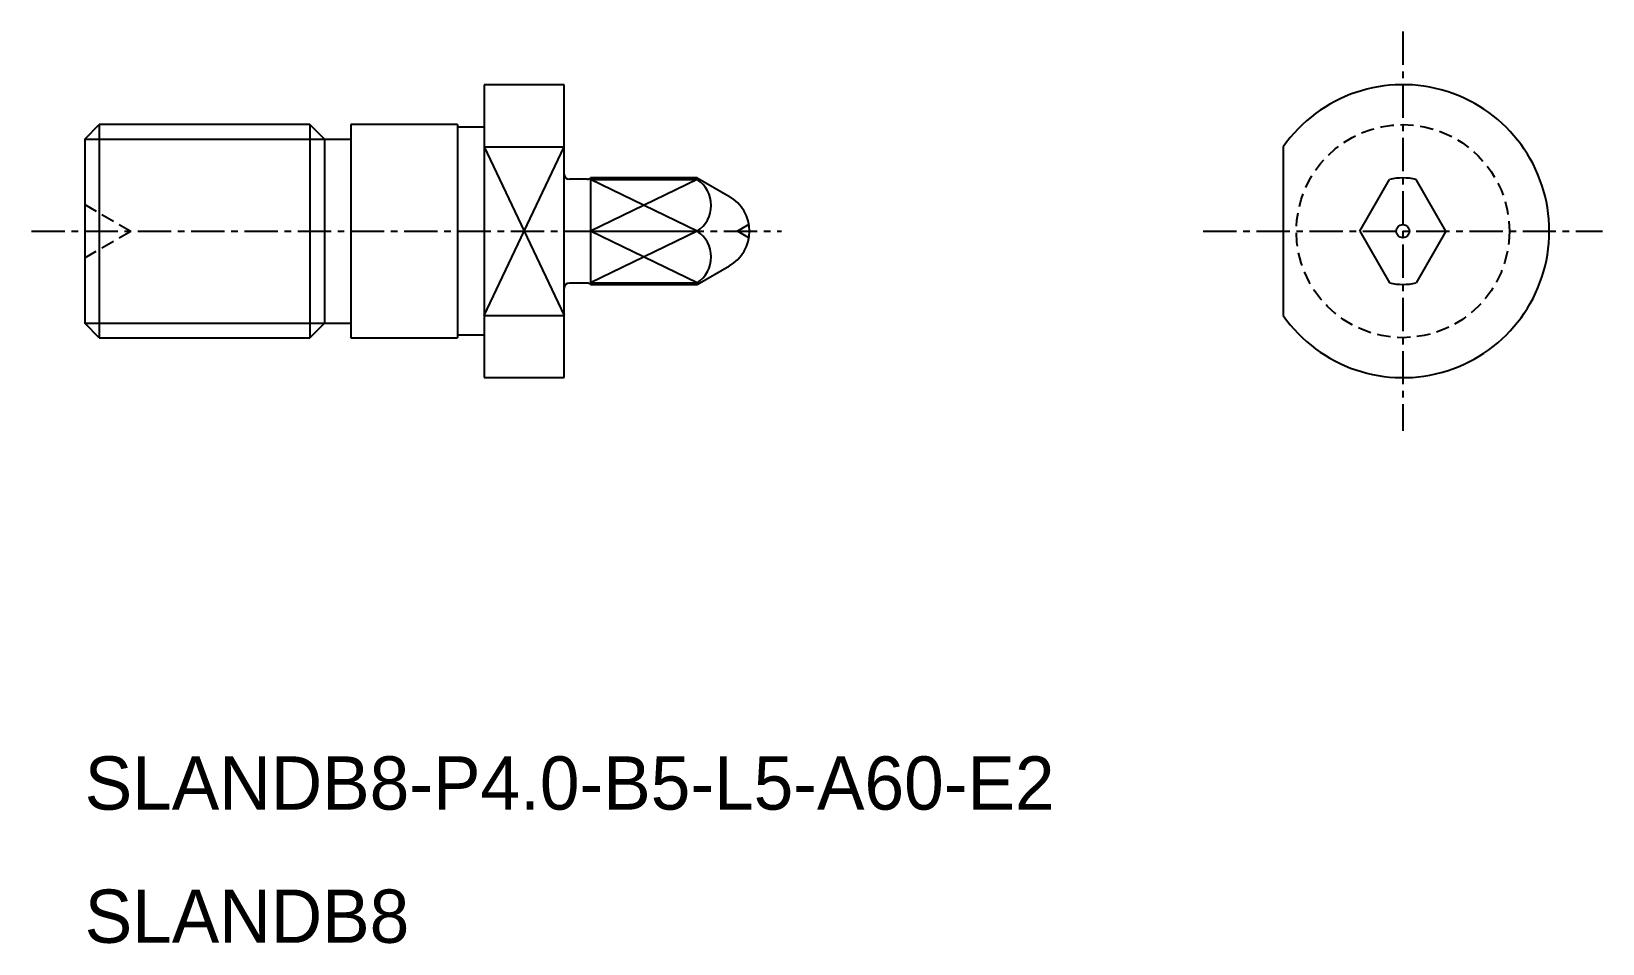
# Model space of a CAD drawing. Extents: x -1271.7 to -1212.7, y -81.3 to -47.
import ezdxf

# ---------------------------------------------------------------- set-up
doc = ezdxf.new("R2010")
doc.units = 0
doc.linetypes.add('CENTER', pattern=[2, 1.25, -0.25, 0.25, -0.25])
doc.linetypes.add('DASHED', pattern=[0.75, 0.5, -0.25])
doc.layers.get('0').update_dxf_attribs({"linetype": 'CONTINUOUS'})
doc.layers.add('CENTER', color=1, linetype='CENTER')

msp = doc.modelspace()

# ---------------------------------------------------------------- linework, layer by layer
at = {"color": 7, "linetype": 'CONTINUOUS'}
for p, q in [((-1251.651, -49.029), (-1254.651, -49.029)), ((-1254.651, -49.029), (-1254.651, -60.029)), ((-1251.651, -60.029), (-1251.651, -49.029)), ((-1269.651, -51.071), (-1269.11, -50.529)), ((-1261.193, -50.529), (-1269.11, -50.529)), ((-1269.11, -50.529), (-1269.11, -58.529)), ((-1260.651, -51.071), (-1261.193, -50.529)), ((-1261.193, -50.529), (-1261.193, -58.529)), ((-1255.651, -50.529), (-1259.651, -50.529)), ((-1259.651, -50.529), (-1259.651, -58.529)), ((-1255.651, -50.529), (-1255.651, -58.529)), ((-1254.651, -50.629), (-1255.651, -50.629)), ((-1269.651, -51.071), (-1269.651, -57.988)), ((-1260.651, -51.071), (-1260.651, -57.988)), ((-1260.651, -51.071), (-1259.651, -51.071)), ((-1254.651, -51.367), (-1251.651, -51.367)), ((-1224.651, -51.367), (-1224.651, -57.691)), ((-1250.784, -52.579), (-1251.451, -52.579)), ((-1246.651, -52.529), (-1245.437, -53.23)), ((-1246.651, -56.529), (-1245.437, -55.828)), ((-1250.784, -56.479), (-1251.451, -56.479)), ((-1254.651, -57.691), (-1251.651, -57.691)), ((-1269.11, -58.529), (-1269.651, -57.988)), ((-1261.193, -58.529), (-1260.651, -57.988)), ((-1260.651, -57.988), (-1259.651, -57.988)), ((-1269.11, -58.529), (-1261.193, -58.529)), ((-1259.651, -58.529), (-1255.651, -58.529)), ((-1254.651, -58.429), (-1255.651, -58.429)), ((-1254.651, -60.029), (-1251.651, -60.029))]:
    msp.add_line(p, q, dxfattribs=at)
at = {"color": 3, "linetype": 'CONTINUOUS'}
for p, q in [((-1269.651, -51.071), (-1260.651, -51.071)), ((-1254.651, -51.367), (-1251.651, -57.691)), ((-1254.651, -57.691), (-1251.651, -51.367)), ((-1246.651, -52.593), (-1250.651, -54.529)), ((-1246.651, -54.529), (-1250.651, -52.593)), ((-1246.651, -54.529), (-1250.651, -56.466)), ((-1246.651, -56.466), (-1250.651, -54.529)), ((-1269.651, -57.988), (-1260.651, -57.988))]:
    msp.add_line(p, q, dxfattribs=at)
at = {"color": 7}
for p, q in [((-1250.651, -52.529), (-1250.651, -56.529)), ((-1246.651, -52.529), (-1250.651, -52.529)), ((-1250.651, -52.593), (-1246.651, -52.593)), ((-1246.651, -52.593), (-1246.651, -52.529)), ((-1250.651, -54.529), (-1246.651, -54.529)), ((-1250.651, -56.466), (-1246.651, -56.466)), ((-1250.651, -56.529), (-1246.651, -56.529)), ((-1246.651, -56.529), (-1246.651, -56.466))]:
    msp.add_line(p, q, dxfattribs=at)
for p, q in [((-1221.769, -54.529), (-1220.651, -52.593)), ((-1218.533, -54.529), (-1219.651, -52.593)), ((-1221.769, -54.529), (-1220.651, -56.466)), ((-1218.533, -54.529), (-1219.651, -56.466))]:
    msp.add_line(p, q)
at = {"color": 3, "linetype": 'DASHED'}
for p, q in [((-1269.651, -53.529), (-1267.919, -54.529)), ((-1244.708, -54.279), (-1245.141, -54.529)), ((-1269.651, -55.529), (-1267.919, -54.529)), ((-1244.708, -54.779), (-1245.141, -54.529))]:
    msp.add_line(p, q, dxfattribs=at)
msp.add_circle((-1220.151, -54.529), 4, dxfattribs=at)
at = {"color": 7, "linetype": 'CONTINUOUS'}
msp.add_circle((-1220.151, -54.529), 0.25, dxfattribs=at)
for centre, radius, start, end in [((-1220.151, -54.529), 5.5, 215.0968, 144.9032), ((-1251.451, -52.379), 0.2, 180, 270), ((-1250.784, -52.379), 0.2, 270, 311.40962), ((-1246.187, -54.529), 1.5, 300, 60), ((-1251.451, -56.679), 0.2, 90, 180), ((-1250.784, -56.679), 0.2, 48.59038, 90)]:
    msp.add_arc(centre, radius, start, end, dxfattribs=at)
for centre, radius, start, end in [((-1247.28, -53.561), 1.155, 303.01318, 56.98682), ((-1220.151, -54.529), 2, 75.52249, 104.47751), ((-1247.28, -55.497), 1.155, 303.01318, 56.98682), ((-1220.151, -54.529), 2, 255.52249, 284.47751)]:
    msp.add_arc(centre, radius, start, end)
at = {"layer": 'CENTER', "color": 1, "linetype": 'CENTER'}
for p, q in [((-1220.151, -47.029), (-1220.151, -62.029)), ((-1271.651, -54.529), (-1243.483, -54.529)), ((-1227.651, -54.529), (-1212.651, -54.529))]:
    msp.add_line(p, q, dxfattribs=at)

# ---------------------------------------------------------------- texts
at = {"color": 7, "linetype": 'CONTINUOUS'}
for s, p in [('SLANDB8-P4.0-B5-L5-A60-E2', (-1269.651, -76.25)), ('SLANDB8', (-1269.651, -81.25))]:
    msp.add_text(s, height=2, dxfattribs=at).set_placement(p)

doc.saveas('drawing.dxf')
